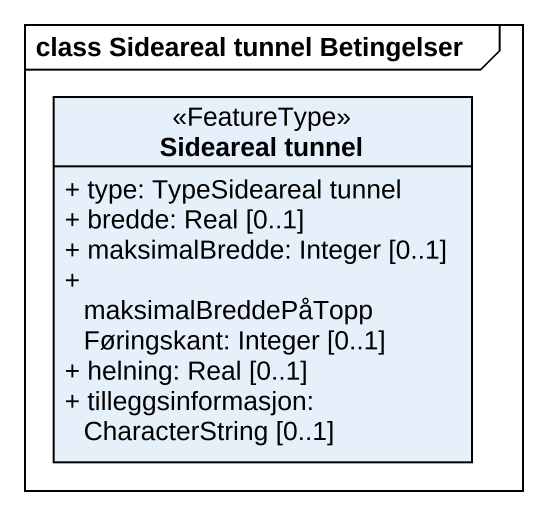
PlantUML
@startuml
mainframe class Sideareal tunnel Betingelser
hide circle
hide empty members
skinparam classAttributeIconSize 0
class "Sideareal tunnel" as Sideareal_tunnel <<FeatureType>> {
  + type: TypeSideareal tunnel
  + bredde: Real [0..1]
  + maksimalBredde: Integer [0..1]
  + maksimalBreddePåToppFøringskant: Integer [0..1]
  + helning: Real [0..1]
  + tilleggsinformasjon: CharacterString [0..1]
}
@enduml
